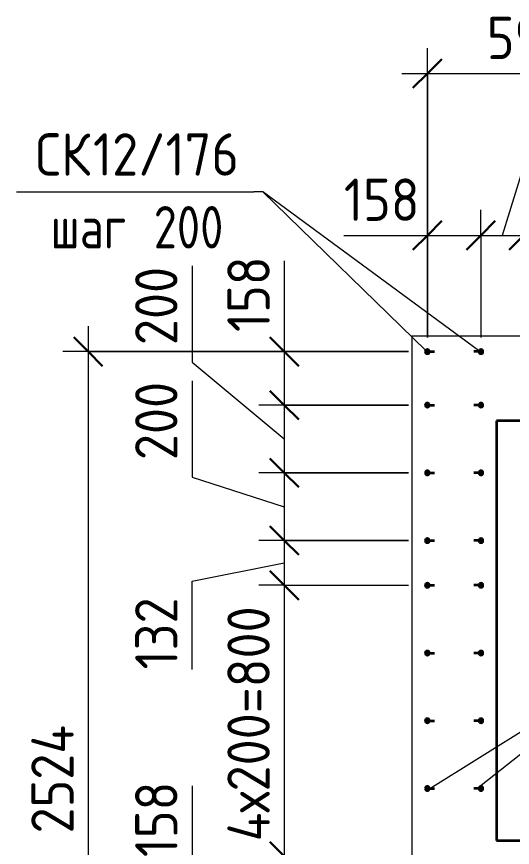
# Model space of a CAD drawing. Header units: millimetres. Extents: x 677 to 38046, y -1785 to 52249.
# Drawn here: x 1194 to 2657, y 49455 to 51908 of the extents above; entities that cross this region are included whole.
import ezdxf

# ---------------------------------------------------------------- set-up
doc = ezdxf.new("R2010")
doc.units = ezdxf.units.MM
doc.linetypes.add('01 Штриховая _4 мм_', pattern=[6, 3.5, -2.5])
for name, color, linetype, lineweight in [('AA_Dim', 7, 'Continuous', 9), ('AA_Dim-50', 7, 'Continuous', 9), ('AA_Linii', 7, 'Continuous', 9), ('AA_Vinoska', 7, 'Continuous', 9), ('AF_Perekritie', 7, 'Continuous', 60), ('AF_Perekritie_Опалубка', 253, 'Continuous', 20), ('AF_Stena_Опалубка', 253, 'Continuous', 20), ('KR_Armatura', 7, 'Continuous', 20), ('KR_Armatura_Tonkie', 7, 'Continuous', 20), ('KR_Fundament', 7, 'Continuous', 20)]:
    doc.layers.add(name, color=color, linetype=linetype, lineweight=lineweight)
doc.styles.add('ISOCPEUR_1', font='isocpeur.TTF', dxfattribs={"width": 0.9, "height": 125})
doc.styles.add('ISOCPEUR_2', font='isocpeur.TTF', dxfattribs={"width": 0.8, "height": 125})
doc.dimstyles.new('00_Точн_3_знака__прозр_', dxfattribs={"dimscale": 304.8, "dimtxt": 125.344371, "dimasz": 0.278871, "dimexe": 0.246063, "dimexo": 0.164042, "dimgap": 0.016404, "dimtad": 1, "dimdec": 3, "dimrnd": 0.001, "dimdsep": 46, "dimtxsty": 'ISOCPEUR_1', "dimblk1": 'OBLIQUE', "dimblk2": 'OBLIQUE', "dimsah": 1, "dimcen": 0.09, "dimdle": 0.246063, "dimazin": 0, "dimtfac": 1, "dimtdec": 4, "dimtix": 1, "dimtmove": 0, "dimatfit": 3, "dimfxl": 1, "dimtvp": 1, "dimtolj": 1, "dimtzin": 0, "dimlwd": 18, "dimlwe": 18, "dimarcsym": 2})
doc.dimstyles.new('00_Точн_3_знака__прозр__1', dxfattribs={"dimscale": 304.8, "dimtxt": 125.344371, "dimasz": 0.278871, "dimexe": 0.246063, "dimexo": 0.164042, "dimgap": 0.016404, "dimtad": 1, "dimdec": 3, "dimrnd": 0.001, "dimdsep": 46, "dimtxsty": 'ISOCPEUR_1', "dimblk1": 'OBLIQUE', "dimblk2": 'OBLIQUE', "dimsah": 1, "dimcen": 0.09, "dimdle": 0.246063, "dimazin": 0, "dimtfac": 1, "dimtdec": 4, "dimtix": 1, "dimtmove": 1, "dimatfit": 3, "dimfxl": 1, "dimtvp": 1, "dimtolj": 1, "dimtzin": 0, "dimlwd": 18, "dimlwe": 18, "dimarcsym": 2})

# ---------------------------------------------------------------- blocks, each defined once
blk = doc.blocks.new('Грунт - Грунт-3689481-Схема расположения выпусков фундаментной плиты на отм_-0_890 входной группы в осях 1_1-3_1_Д_1-Ж_1')
at = {"layer": 'AF_Perekritie', "lineweight": 35}
for p, q in [((5510.1, 50715), (2610.1, 50715)), ((2610.1, 50715), (2610.1, 49475)), ((2610.1, 49475), (2960.1, 49475))]:
    blk.add_line(p, q, dxfattribs=at)
blk = doc.blocks.new('351_Ряд стержней П переменный шаг _НесАрм_РабПлоск_ - Тип 1-3832889-Схема расположения выпусков фундаментной плиты на отм_-0_890 входной группы в осях 1_1-3_1_Д_1-Ж_1')
at = {"layer": 'KR_Armatura_Tonkie', "lineweight": 35}
for points in [[(-6, 639), (-3, 639.8), (-1.5, 641.2), (-0.2, 643.4), (0, 645), (-0.8, 648), (-1.8, 649.2), (-4.4, 650.8), (-7.6, 650.8), (-10.2, 649.2), (-11.8, 646.6), (-12, 645), (-10.4, 641.2), (-9, 639.8)], [(152, 639), (153.6, 639.2), (156.2, 640.8), (157.8, 643.4), (157.8, 646.6), (156.2, 649.2), (153.6, 650.8), (150.4, 650.8), (149, 650.2), (146.8, 648), (146.2, 646.6), (146.2, 643.4), (147.6, 641.2), (149, 639.8), (150.8, 639.2)], [(-6, 481), (-3, 481.8), (-1.8, 482.8), (-0.2, 485.4), (0, 487), (-0.8, 490), (-1.8, 491.2), (-4.4, 492.8), (-7.6, 492.8), (-10.2, 491.2), (-11.8, 488.6), (-12, 487), (-11.2, 484), (-9, 481.8)], [(152, 481), (153.6, 481.2), (156.2, 482.8), (157.8, 485.4), (157.8, 488.6), (156.2, 491.2), (153.6, 492.8), (150.4, 492.8), (149, 492.2), (146.8, 490), (146.2, 488.6), (146.2, 485.4), (146.8, 484), (149, 481.8), (150.8, 481.2)], [(-6, 281), (-3, 281.8), (-1.8, 282.8), (-0.2, 285.4), (0, 287), (-0.8, 290), (-1.8, 291.2), (-4.4, 292.8), (-7.6, 292.8), (-10.2, 291.2), (-11.8, 288.6), (-12, 287), (-11.2, 284), (-9, 281.8)], [(152, 281), (153.6, 281.2), (156.2, 282.8), (157.8, 285.4), (157.8, 288.6), (156.2, 291.2), (153.6, 292.8), (150.4, 292.8), (149, 292.2), (146.8, 290), (146.2, 288.6), (146.2, 285.4), (146.8, 284), (149, 281.8), (150.8, 281.2)], [(-6, 81), (-3, 81.8), (-1.8, 82.8), (-0.2, 85.4), (0, 87), (-0.8, 90), (-1.8, 91.2), (-4.4, 92.8), (-7.6, 92.8), (-10.2, 91.2), (-11.8, 88.6), (-12, 87), (-11.2, 84), (-9, 81.8)], [(152, 81), (153.6, 81.2), (156.2, 82.8), (157.8, 85.4), (157.8, 88.6), (156.2, 91.2), (153.6, 92.8), (150.4, 92.8), (149, 92.2), (146.8, 90), (146.2, 88.6), (146.2, 85.4), (146.8, 84), (149, 81.8), (150.8, 81.2)], [(-6, -51), (-3, -50.2), (-1.8, -49.2), (-0.2, -46.3), (0, -45), (-0.8, -42), (-1.8, -40.8), (-4.4, -39.2), (-7.6, -39.2), (-10.2, -40.8), (-11.8, -43.4), (-11.7, -46.3), (-11.2, -48), (-9, -50.2)], [(152, -51), (153.6, -50.8), (156.2, -49.2), (157.8, -46.6), (157.8, -43.4), (156.2, -40.8), (153.6, -39.2), (150.4, -39.2), (149, -39.8), (146.8, -42), (146.2, -43.4), (146.2, -46.6), (146.8, -48), (149, -50.2), (150.8, -50.8)], [(-6, -251), (-3, -250.2), (-1.3, -248.5), (-0.2, -246.6), (0, -245), (-0.8, -242), (-1.8, -240.8), (-4.4, -239.2), (-7.6, -239.2), (-10.2, -240.8), (-11.8, -243.4), (-12, -245), (-10.7, -248.5), (-9, -250.2)], [(152, -251), (153.6, -250.8), (156.2, -249.2), (157.8, -246.6), (157.8, -243.4), (156.2, -240.8), (153.6, -239.2), (150.4, -239.2), (149, -239.8), (146.8, -242), (146.2, -243.4), (146.2, -246.6), (147.3, -248.5), (149, -250.2), (150.8, -250.8)], [(-6, -451), (-3, -450.2), (-1.8, -449.2), (-0.2, -446.6), (0, -445), (-0.8, -442), (-1.8, -440.8), (-4.4, -439.2), (-7.6, -439.2), (-10.2, -440.8), (-11.8, -443.4), (-12, -445), (-11.2, -448), (-9, -450.2), (-7.1, -450.7)], [(152, -451), (153.6, -450.8), (156.2, -449.2), (157.8, -446.6), (157.8, -443.4), (156.2, -440.8), (153.6, -439.2), (150.4, -439.2), (149, -439.8), (146.8, -442), (146.2, -443.4), (146.2, -446.6), (146.8, -448), (150.2, -450.7), (150.8, -450.8)], [(-6, -651), (-3, -650.2), (-1.8, -649.2), (-0.2, -646.6), (0, -645), (-0.8, -642), (-1.8, -640.8), (-4.4, -639.2), (-7.6, -639.2), (-10.2, -640.8), (-11.8, -643.4), (-12, -645), (-11.2, -648), (-9, -650.2)], [(152, -651), (153.6, -650.8), (156.2, -649.2), (157.8, -646.6), (157.8, -643.4), (156.2, -640.8), (153.6, -639.2), (150.4, -639.2), (149, -639.8), (146.8, -642), (146.2, -643.4), (146.2, -646.6), (146.8, -648), (149, -650.2), (150.8, -650.8)]]:
    blk.add_hatch(color=256, dxfattribs=at).paths.add_polyline_path(points)
at = {"layer": 'KR_Armatura'}
for centre in [(-6, 645), (152, 645), (-6, 487), (152, 487), (-6, 287), (152, 287), (-6, 87), (152, 87), (-6, -45), (152, -45), (-6, -245), (152, -245), (-6, -445), (152, -445), (-6, -645), (152, -645)]:
    blk.add_circle(centre, 6, dxfattribs=at)
at = {"layer": 'KR_Armatura_Tonkie', "lineweight": 35}
for p, q in [((0, 645), (15, 645)), ((146, 645), (131, 645)), ((0, 487), (15, 487)), ((146, 487), (131, 487)), ((0, 287), (15, 287)), ((146, 287), (131, 287)), ((0, 87), (15, 87)), ((146, 87), (131, 87)), ((0, -45), (15, -45)), ((146, -45), (131, -45)), ((0, -245), (15, -245)), ((146, -245), (131, -245)), ((0, -445), (15, -445)), ((146, -445), (131, -445)), ((0, -645), (15, -645)), ((146, -645), (131, -645))]:
    blk.add_line(p, q, dxfattribs=at)
for centre, start, end in [((-6, 645), 360, 180), ((-6, 645), 180, 0), ((152, 645), 360, 180), ((152, 645), 180, 360), ((-6, 487), 360, 180), ((152, 487), 0, 180), ((-6, 487), 180, 0), ((152, 487), 180, 360), ((-6, 287), 360, 180), ((-6, 287), 180, 360), ((152, 287), 0, 180), ((152, 287), 180, 360), ((-6, 87), 360, 180), ((-6, 87), 180, 360), ((152, 87), 360, 180), ((152, 87), 180, 360), ((-6, -45), 360, 180), ((-6, -45), 180, 360), ((152, -45), 0, 180), ((152, -45), 180, 360), ((-6, -245), 360, 180), ((-6, -245), 180, 360), ((152, -245), 0, 180), ((152, -245), 180, 360), ((-6, -445), 360, 180), ((152, -445), 360, 180), ((-6, -445), 180, 0), ((152, -445), 180, 360), ((-6, -645), 360, 180), ((-6, -645), 180, 0), ((152, -645), 0, 180), ((152, -645), 180, 360)]:
    blk.add_arc(centre, 6, start, end, dxfattribs=at)
blk = doc.blocks.new('DIMBLOCK4-Схема расположения выпусков фундаментной плиты на отм_-0_890 входной группы в осях 1_1-3_1_Д_1-Ж_1')
at = {"layer": 'AA_Dim-50', "lineweight": 18}
for p, q in [((2406.1, 51262.2), (2406.1, 51337.2)), ((2564.1, 51262.2), (2564.1, 51337.2)), ((2690.1, 51262.2), (2690.1, 51337.2)), ((2159.9, 51262.2), (2420.4, 51262.2)), ((2331.1, 51262.2), (2564.1, 51262.2)), ((2406.1, 51262.2), (2406.1, 50961)), ((2420.4, 51262.2), (2485.1, 51262.2)), ((2564.1, 51262.2), (2564.1, 50961)), ((2690.1, 51262.2), (2690.1, 50975))]:
    blk.add_line(p, q, dxfattribs=at)
at = {"layer": 'AA_Dim-50', "lineweight": 30}
for p, q in [((2406.1, 51262.2), (2448.6, 51304.7)), ((2564.1, 51262.2), (2606.6, 51304.7)), ((2690.1, 51262.2), (2732.6, 51304.7)), ((2406.1, 51262.2), (2363.6, 51219.7)), ((2564.1, 51262.2), (2521.6, 51219.7)), ((2690.1, 51262.2), (2647.6, 51219.7))]:
    blk.add_line(p, q, dxfattribs=at)
at = {"layer": 'AA_Dim-50', "color": 0, "lineweight": 18, "insert": (2159.9, 51430), "char_height": 125, "width": 252.581, "attachment_point": 1, "line_spacing_factor": 1.135194, "style": 'ISOCPEUR_1'}
blk.add_mtext('158', dxfattribs=at)
blk = doc.blocks.new('_None')
blk = doc.blocks.new('DIMBLOCK5-Схема расположения выпусков фундаментной плиты на отм_-0_890 входной группы в осях 1_1-3_1_Д_1-Ж_1')
at = {"layer": 'AA_Dim-50', "lineweight": 18}
for p, q in [((2699.8, 51497.4), (2627.1, 51262.2)), ((2960.2, 51497.4), (2699.8, 51497.4)), ((2564.1, 51262.2), (2564.1, 51337.2)), ((2690.1, 51262.2), (2690.1, 51337.2)), ((2564.1, 51262.2), (2690.1, 51262.2)), ((2564.1, 51262.2), (2564.1, 50961)), ((2690.1, 51262.2), (2690.1, 50975))]:
    blk.add_line(p, q, dxfattribs=at)
at = {"layer": 'AA_Dim-50', "lineweight": 30}
for p, q in [((2564.1, 51262.2), (2606.6, 51304.7)), ((2690.1, 51262.2), (2732.6, 51304.7)), ((2564.1, 51262.2), (2521.6, 51219.7)), ((2690.1, 51262.2), (2647.6, 51219.7))]:
    blk.add_line(p, q, dxfattribs=at)
at = {"layer": 'AA_Dim-50', "color": 0, "lineweight": 18, "insert": (2749.8, 51665.3), "char_height": 125, "width": 252.581, "attachment_point": 1, "line_spacing_factor": 1.135194, "style": 'ISOCPEUR_1'}
blk.add_mtext('126', dxfattribs=at)
blk = doc.blocks.new('DIMBLOCK6-Схема расположения выпусков фундаментной плиты на отм_-0_890 входной группы в осях 1_1-3_1_Д_1-Ж_1')
at = {"layer": 'AA_Dim-50', "lineweight": 18}
for p, q in [((2690.1, 51262.2), (2690.1, 51337.2)), ((3890.1, 51262.2), (3890.1, 51337.2)), ((4030.1, 51262.2), (4030.1, 51337.2)), ((2690.1, 51262.2), (3890.1, 51262.2)), ((2690.1, 51262.2), (2690.1, 50975)), ((3890.1, 51262.2), (3890.1, 50975)), ((4030.1, 51262.2), (4030.1, 50975))]:
    blk.add_line(p, q, dxfattribs=at)
at = {"layer": 'AA_Dim-50', "lineweight": 30}
for p, q in [((2690.1, 51262.2), (2732.6, 51304.7)), ((3890.1, 51262.2), (3932.6, 51304.7)), ((4030.1, 51262.2), (4072.6, 51304.7)), ((2690.1, 51262.2), (2647.6, 51219.7)), ((3890.1, 51262.2), (3847.6, 51219.7)), ((4030.1, 51262.2), (3987.6, 51219.7))]:
    blk.add_line(p, q, dxfattribs=at)
at = {"layer": 'AA_Dim-50', "color": 0, "lineweight": 18, "insert": (2911.7, 51430), "char_height": 125, "width": 908.155, "attachment_point": 1, "line_spacing_factor": 1.135194, "style": 'ISOCPEUR_1'}
blk.add_mtext('6х200=1200', dxfattribs=at)
blk = doc.blocks.new('DIMBLOCK12-Схема расположения выпусков фундаментной плиты на отм_-0_890 входной группы в осях 1_1-3_1_Д_1-Ж_1')
at = {"layer": 'AA_Dim-50', "lineweight": 18}
for p, q in [((1983.9, 50436), (1983.9, 50229)), ((1983.9, 50361), (1908.9, 50361)), ((1983.9, 50361), (2350.1, 50361)), ((1711.6, 50241.2), (1983.9, 50295)), ((1711.6, 49980.7), (1711.6, 50241.2)), ((1983.9, 50229), (1908.9, 50229)), ((1983.9, 50229), (2350.1, 50229))]:
    blk.add_line(p, q, dxfattribs=at)
at = {"layer": 'AA_Dim-50', "lineweight": 30}
for p, q in [((1983.9, 50361), (1941.4, 50403.5)), ((1983.9, 50361), (2026.4, 50318.5)), ((1983.9, 50229), (1941.4, 50271.5)), ((1983.9, 50229), (2026.4, 50186.5))]:
    blk.add_line(p, q, dxfattribs=at)
at = {"layer": 'AA_Dim-50', "color": 0, "lineweight": 18, "insert": (1543.8, 49980.7), "char_height": 125, "width": 252.581, "attachment_point": 1, "rotation": 90, "line_spacing_factor": 1.135194, "style": 'ISOCPEUR_1'}
blk.add_mtext('132', dxfattribs=at)
blk = doc.blocks.new('DIMBLOCK13-Схема расположения выпусков фундаментной плиты на отм_-0_890 входной группы в осях 1_1-3_1_Д_1-Ж_1')
at = {"layer": 'AA_Dim-50', "lineweight": 30}
for p, q in [((1983.9, 50229), (1941.4, 50271.5)), ((1983.9, 50229), (2026.4, 50186.5)), ((1983.9, 49429), (1941.4, 49471.5)), ((1983.9, 49429), (2026.4, 49386.5)), ((1983.9, 49271), (1941.4, 49313.5)), ((1983.9, 49271), (2026.4, 49228.5))]:
    blk.add_line(p, q, dxfattribs=at)
at = {"layer": 'AA_Dim-50', "lineweight": 18}
for p, q in [((1983.9, 50229), (1908.9, 50229)), ((1983.9, 50229), (1983.9, 49429)), ((1983.9, 50229), (2350.1, 50229)), ((1983.9, 49429), (1908.9, 49429)), ((1983.9, 49429), (2350.1, 49429)), ((1983.9, 49271), (1908.9, 49271)), ((1983.9, 49271), (2350.1, 49271))]:
    blk.add_line(p, q, dxfattribs=at)
at = {"layer": 'AA_Dim-50', "color": 0, "lineweight": 18, "insert": (1816, 49473.1), "char_height": 125, "width": 854.234, "attachment_point": 1, "rotation": 90, "line_spacing_factor": 1.135194, "style": 'ISOCPEUR_1'}
blk.add_mtext('4х200=800', dxfattribs=at)
blk = doc.blocks.new('DIMBLOCK14-Схема расположения выпусков фундаментной плиты на отм_-0_890 входной группы в осях 1_1-3_1_Д_1-Ж_1')
at = {"layer": 'AA_Dim-50', "lineweight": 18}
for p, q in [((1711.6, 49636.6), (1711.6, 49376.1)), ((1983.9, 49429), (1908.9, 49429)), ((1983.9, 49429), (1983.9, 49271)), ((1983.9, 49429), (2350.1, 49429)), ((1711.6, 49376.1), (1983.9, 49350)), ((1983.9, 49271), (1908.9, 49271)), ((1983.9, 49271), (2350.1, 49271))]:
    blk.add_line(p, q, dxfattribs=at)
at = {"layer": 'AA_Dim-50', "lineweight": 30}
for p, q in [((1983.9, 49429), (1941.4, 49471.5)), ((1983.9, 49429), (2026.4, 49386.5)), ((1983.9, 49271), (1941.4, 49313.5)), ((1983.9, 49271), (2026.4, 49228.5))]:
    blk.add_line(p, q, dxfattribs=at)
at = {"layer": 'AA_Dim-50', "color": 0, "lineweight": 18, "insert": (1543.8, 49426.1), "char_height": 125, "width": 252.581, "attachment_point": 1, "rotation": 90, "line_spacing_factor": 1.135194, "style": 'ISOCPEUR_1'}
blk.add_mtext('158', dxfattribs=at)
blk = doc.blocks.new('DIMBLOCK16-Схема расположения выпусков фундаментной плиты на отм_-0_890 входной группы в осях 1_1-3_1_Д_1-Ж_1')
at = {"layer": 'AA_Dim-50', "lineweight": 18}
for p, q in [((1405.3, 50994), (1405.3, 48395)), ((2350.1, 50919), (1330.3, 50919)), ((1405.3, 50919), (2350.1, 50919)), ((1415.4, 48395), (1330.3, 48395)), ((1405.3, 48395), (1415.4, 48395))]:
    blk.add_line(p, q, dxfattribs=at)
at = {"layer": 'AA_Dim-50', "lineweight": 30}
for p, q in [((1405.3, 50919), (1362.8, 50961.5)), ((1405.3, 50919), (1447.8, 50876.5)), ((1405.3, 48395), (1362.8, 48437.5)), ((1405.3, 48395), (1447.8, 48352.5))]:
    blk.add_line(p, q, dxfattribs=at)
at = {"layer": 'AA_Dim-50', "color": 0, "lineweight": 18, "insert": (1237.4, 49496.2), "char_height": 125, "width": 385.966, "attachment_point": 1, "rotation": 90, "line_spacing_factor": 1.135194, "style": 'ISOCPEUR_1'}
blk.add_mtext('2524', dxfattribs=at)
blk = doc.blocks.new('_Oblique')
at = {"color": 0, "linetype": 'ByBlock', "lineweight": -2}
blk.add_line((-0.5, -0.5), (0.5, 0.5), dxfattribs=at)
blk = doc.blocks.new('DIMBLOCK18-Схема расположения выпусков фундаментной плиты на отм_-0_890 входной группы в осях 1_1-3_1_Д_1-Ж_1')
at = {"layer": 'AA_Dim-50', "lineweight": 18}
for p, q in [((2406.1, 50961), (2406.1, 51814.9)), ((2331.1, 51739.9), (3000.1, 51739.9)), ((2406.1, 51739.9), (2406.1, 50961)), ((3000.1, 51750), (3000.1, 51664.9)), ((3000.1, 51739.9), (3000.1, 51750))]:
    blk.add_line(p, q, dxfattribs=at)
at = {"layer": 'AA_Dim-50', "lineweight": 30}
for p, q in [((2406.1, 51739.9), (2448.6, 51782.4)), ((3000.1, 51739.9), (3042.6, 51782.4)), ((2406.1, 51739.9), (2363.6, 51697.4)), ((3000.1, 51739.9), (2957.6, 51697.4))]:
    blk.add_line(p, q, dxfattribs=at)
at = {"layer": 'AA_Dim-50', "color": 0, "lineweight": 18, "insert": (2581.3, 51907.7), "char_height": 125, "width": 292.313, "attachment_point": 1, "line_spacing_factor": 1.135194, "style": 'ISOCPEUR_1'}
blk.add_mtext('594', dxfattribs=at)
blk = doc.blocks.new('DIMBLOCK24-Схема расположения выпусков фундаментной плиты на отм_-0_890 входной группы в осях 1_1-3_1_Д_1-Ж_1')
at = {"layer": 'AA_Dim-50', "lineweight": 18}
for p, q in [((1983.9, 51187.4), (1983.9, 50926.9)), ((1983.9, 50994), (1983.9, 50761)), ((1983.9, 50926.9), (1983.9, 50840)), ((2350.1, 50919), (1908.9, 50919)), ((1983.9, 50919), (2350.1, 50919)), ((2350.1, 50761), (1908.9, 50761)), ((1983.9, 50761), (2350.1, 50761))]:
    blk.add_line(p, q, dxfattribs=at)
at = {"layer": 'AA_Dim-50', "lineweight": 30}
for p, q in [((1983.9, 50919), (1941.4, 50961.5)), ((1983.9, 50919), (2026.4, 50876.5)), ((1983.9, 50761), (1941.4, 50803.5)), ((1983.9, 50761), (2026.4, 50718.5))]:
    blk.add_line(p, q, dxfattribs=at)
at = {"layer": 'AA_Dim-50', "color": 0, "lineweight": 18, "insert": (1816, 50976.9), "char_height": 125, "width": 252.581, "attachment_point": 1, "rotation": 90, "line_spacing_factor": 1.135194, "style": 'ISOCPEUR_1'}
blk.add_mtext('158', dxfattribs=at)
blk = doc.blocks.new('DIMBLOCK25-Схема расположения выпусков фундаментной плиты на отм_-0_890 входной группы в осях 1_1-3_1_Д_1-Ж_1')
at = {"layer": 'AA_Dim-50', "lineweight": 18}
for p, q in [((1711.6, 51172.4), (1711.6, 50888.3)), ((1711.6, 50888.3), (1983.9, 50661)), ((2350.1, 50761), (1908.9, 50761)), ((1983.9, 50761), (1983.9, 50561)), ((1983.9, 50761), (2350.1, 50761)), ((2350.1, 50561), (1908.9, 50561)), ((1983.9, 50561), (2350.1, 50561))]:
    blk.add_line(p, q, dxfattribs=at)
at = {"layer": 'AA_Dim-50', "lineweight": 30}
for p, q in [((1983.9, 50761), (1941.4, 50803.5)), ((1983.9, 50761), (2026.4, 50718.5)), ((1983.9, 50561), (1941.4, 50603.5)), ((1983.9, 50561), (2026.4, 50518.5))]:
    blk.add_line(p, q, dxfattribs=at)
at = {"layer": 'AA_Dim-50', "color": 0, "lineweight": 18, "insert": (1543.8, 50938.3), "char_height": 125, "width": 280.961, "attachment_point": 1, "rotation": 90, "line_spacing_factor": 1.135194, "style": 'ISOCPEUR_1'}
blk.add_mtext('200', dxfattribs=at)
blk = doc.blocks.new('DIMBLOCK26-Схема расположения выпусков фундаментной плиты на отм_-0_890 входной группы в осях 1_1-3_1_Д_1-Ж_1')
at = {"layer": 'AA_Dim-50', "lineweight": 18}
for p, q in [((1711.6, 50832.8), (1711.6, 50548.7)), ((2350.1, 50561), (1908.9, 50561)), ((1983.9, 50561), (1983.9, 50286)), ((1983.9, 50561), (2350.1, 50561)), ((1711.6, 50548.7), (1983.9, 50461)), ((2350.1, 50361), (1908.9, 50361)), ((1983.9, 50361), (2350.1, 50361))]:
    blk.add_line(p, q, dxfattribs=at)
at = {"layer": 'AA_Dim-50', "lineweight": 30}
for p, q in [((1983.9, 50561), (1941.4, 50603.5)), ((1983.9, 50561), (2026.4, 50518.5)), ((1983.9, 50361), (1941.4, 50403.5)), ((1983.9, 50361), (2026.4, 50318.5))]:
    blk.add_line(p, q, dxfattribs=at)
at = {"layer": 'AA_Dim-50', "color": 0, "lineweight": 18, "insert": (1543.8, 50598.7), "char_height": 125, "width": 280.961, "attachment_point": 1, "rotation": 90, "line_spacing_factor": 1.135194, "style": 'ISOCPEUR_1'}
blk.add_mtext('200', dxfattribs=at)
blk = doc.blocks.new('042_М_Арматуры - Диам длина поз _ Шаг-2260295-Схема расположения выпусков фундаментной плиты на отм_-0_890 входной группы в осях 1_1-3_1_Д_1-Ж_1')
at = {"layer": 'AA_Vinoska'}
blk.add_line((-7, 0), (7, 0), dxfattribs=at)

msp = doc.modelspace()

# ---------------------------------------------------------------- linework, layer by layer
at = {"layer": 'AA_Linii', "lineweight": 20}
msp.add_line((2650.0616, 50965), (2450.0616, 50965), dxfattribs=at)
at = {"layer": 'AA_Linii', "lineweight": 60}
for p, q in [((2406.0616, 50921), (2406.0616, 50911)), ((2564.0616, 50921), (2564.0616, 50911))]:
    msp.add_line(p, q, dxfattribs=at)
at = {"layer": 'AA_Vinoska'}
for p, q in [((1920.7831, 51391.1862), (1894.1231, 51391.1862)), ((1920.7831, 51391.1862), (1894.1231, 51391.1862)), ((2401.6619, 50922.4075), (1920.7831, 51391.1862)), ((2557.2467, 50922.4075), (1920.7831, 51391.1862)), ((2405.7932, 49624.1919), (3083.8612, 50048.5676)), ((2564.7314, 49638.9528), (3083.8612, 50048.5676))]:
    msp.add_line(p, q, dxfattribs=at)
at = {"layer": 'AF_Stena_Опалубка', "linetype": '01 Штриховая _4 мм_'}
for p, q in [((2610.0616, 50965), (2360.0616, 50965)), ((2360.0616, 50965), (2360.0616, 49475)), ((5510.0616, 50965), (2610.0616, 50965)), ((2610.0616, 49475), (2610.0616, 50715)), ((2610.0616, 50715), (5510.0616, 50715)), ((2360.0616, 49475), (2360.0616, 46395)), ((2960.0616, 49475), (2610.0616, 49475))]:
    msp.add_line(p, q, dxfattribs=at)
at = {"layer": 'KR_Fundament'}
for p, q in [((5510.0616, 50965), (2360.0616, 50965)), ((2360.0616, 50965), (2360.0616, 46145))]:
    msp.add_line(p, q, dxfattribs=at)

# ---------------------------------------------------------------- block references
at = {"layer": 'AA_Vinoska', "xscale": 49.99999999999998, "yscale": 49.99999999999998, "zscale": 49.99999999999998}
msp.add_blockref('042_М_Арматуры - Диам длина поз _ Шаг-2260295-Схема расположения выпусков фундаментной плиты на отм_-0_890 входной группы в осях 1_1-3_1_Д_1-Ж_1', (1544.1231, 51391.1862), dxfattribs=at)
msp.add_blockref('042_М_Арматуры - Диам длина поз _ Шаг-2260295-Схема расположения выпусков фундаментной плиты на отм_-0_890 входной группы в осях 1_1-3_1_Д_1-Ж_1', (1544.1231, 51391.1862), dxfattribs=at)
at = {"layer": 'AF_Perekritie_Опалубка', "lineweight": 35}
msp.add_blockref('Грунт - Грунт-3689481-Схема расположения выпусков фундаментной плиты на отм_-0_890 входной группы в осях 1_1-3_1_Д_1-Ж_1', (0, 0), dxfattribs=at)
at = {"layer": 'KR_Armatura_Tonkie', "lineweight": 35}
msp.add_blockref('351_Ряд стержней П переменный шаг _НесАрм_РабПлоск_ - Тип 1-3832889-Схема расположения выпусков фундаментной плиты на отм_-0_890 входной группы в осях 1_1-3_1_Д_1-Ж_1', (2412.0616, 50274), dxfattribs=at)

# ---------------------------------------------------------------- texts
at = {"layer": 'AA_Vinoska', "char_height": 125, "attachment_point": 1}
for s, insert, width, style in [('СК', (1249.8551, 51563.6987), 205.632844, 'ISOCPEUR_1'), ('СК', (1249.8551, 51563.6987), 205.632844, 'ISOCPEUR_1'), ('12/176', (1419.5191, 51563.6987), 526.708687, 'ISOCPEUR_1'), ('12/176', (1419.5191, 51563.6987), 526.708687, 'ISOCPEUR_1'), (' 200', (1534.9759, 51348.746), 333.502, 'ISOCPEUR_2'), (' 200', (1534.9759, 51348.746), 333.502, 'ISOCPEUR_2'), ('шаг', (1294.2051, 51348.746), 291.81425, 'ISOCPEUR_2'), ('шаг', (1294.2051, 51348.746), 291.81425, 'ISOCPEUR_2')]:
    msp.add_mtext(s, dxfattribs=dict(at, insert=insert, width=width, style=style))

# ---------------------------------------------------------------- dimensions: what is measured, and where the dimension line sits
at = {"layer": 'AA_Dim', "lineweight": 18}
dim = msp.add_linear_dim(base=(3000.0616, 51739.8987), p1=(2406.0616, 50911), p2=(3000.0616, 51800.0028), dimstyle='00_Точн_3_знака__прозр_', override={"dimpost": '<>', "dimfxl": 1069.187539}, dxfattribs=at)
dim.commit()
dim.dimension.update_dxf_attribs({"geometry": 'DIMBLOCK18-Схема расположения выпусков фундаментной плиты на отм_-0_890 входной группы в осях 1_1-3_1_Д_1-Ж_1', "text_midpoint": (2703.0616, 51807.3987)})
for base, p1, p2, text, override, picture, middle in [((2690.0616, 51262.1833), (2564.0616, 50911), (2690.0616, 50925), '126', {"dimpost": '<>', "dimblk1": 'None', "dimblk2": 'None', "dimsah": 1, "dimfxl": 126.775392}, 'DIMBLOCK5-Схема расположения выпусков фундаментной плиты на отм_-0_890 входной группы в осях 1_1-3_1_Д_1-Ж_1', (2876.0561, 51581.9168)), ((2564.0616, 51262.1833), (2406.0616, 50911), (2564.0616, 50911), '158', {"dimpost": '<>', "dimblk1": 'None', "dimblk2": 'None', "dimsah": 1, "dimfxl": 158}, 'DIMBLOCK4-Схема расположения выпусков фундаментной плиты на отм_-0_890 входной группы в осях 1_1-3_1_Д_1-Ж_1', (2286.2257, 51346.6898))]:
    dim = msp.add_linear_dim(base=base, p1=p1, p2=p2, text=text, dimstyle='00_Точн_3_знака__прозр__1', override=override, dxfattribs=at)
    dim.commit()
    dim.dimension.update_dxf_attribs({"geometry": picture, "text_midpoint": middle, "dimtype": 160})
dim = msp.add_linear_dim(base=(3890.0616, 51262.1833), p1=(2690.0616, 50925), p2=(3890.0616, 50925), text='6х200=1200', dimstyle='00_Точн_3_знака__прозр_', override={"dimpost": '<>', "dimblk1": 'None', "dimblk2": 'None', "dimsah": 1, "dimfxl": 1200}, dxfattribs=at)
dim.commit()
dim.dimension.update_dxf_attribs({"geometry": 'DIMBLOCK6-Схема расположения выпусков фундаментной плиты на отм_-0_890 входной группы в осях 1_1-3_1_Д_1-Ж_1', "text_midpoint": (3290.0616, 51329.6833)})
for base, p1, p2, override, picture, middle in [((1983.8621, 50561), (2400.0616, 50761), (2400.0616, 50561), {"dimpost": '<>', "dimfxl": 200}, 'DIMBLOCK25-Схема расположения выпусков фундаментной плиты на отм_-0_890 входной группы в осях 1_1-3_1_Д_1-Ж_1', (1627.1023, 51078.7811)), ((1983.8621, 50761), (2400.0616, 50919), (2400.0616, 50761), {"dimpost": '<>', "dimfxl": 158}, 'DIMBLOCK24-Схема расположения выпусков фундаментной плиты на отм_-0_890 входной группы в осях 1_1-3_1_Д_1-Ж_1', (1899.3557, 51103.1972)), ((1983.8621, 50361), (2400.0616, 50561), (2400.0616, 50361), {"dimpost": '<>', "dimfxl": 200}, 'DIMBLOCK26-Схема расположения выпусков фундаментной плиты на отм_-0_890 входной группы в осях 1_1-3_1_Д_1-Ж_1', (1627.1023, 50739.169))]:
    dim = msp.add_linear_dim(base=base, p1=p1, p2=p2, angle=90, dimstyle='00_Точн_3_знака__прозр__1', override=override, dxfattribs=at)
    dim.commit()
    dim.dimension.update_dxf_attribs({"geometry": picture, "text_midpoint": middle, "dimtype": 160, "text_rotation": 90})
dim = msp.add_linear_dim(base=(1405.2554, 48395), p1=(2400.0616, 50919), p2=(1465.3595, 48395), angle=90, dimstyle='00_Точн_3_знака__прозр_', override={"dimpost": '<>', "dimfxl": 2691.513342}, dxfattribs=at)
dim.commit()
dim.dimension.update_dxf_attribs({"geometry": 'DIMBLOCK16-Схема расположения выпусков фундаментной плиты на отм_-0_890 входной группы в осях 1_1-3_1_Д_1-Ж_1', "text_midpoint": (1337.7554, 49657)})
for base, p1, p2, text, override, picture, middle in [((1983.8621, 50229), (2400.0616, 50361), (2400.0616, 50229), '132', {"dimpost": '<>', "dimblk1": 'None', "dimblk2": 'None', "dimsah": 1, "dimfxl": 132}, 'DIMBLOCK12-Схема расположения выпусков фундаментной плиты на отм_-0_890 входной группы в осях 1_1-3_1_Д_1-Ж_1', (1627.1023, 50107.0383)), ((1983.8621, 49271), (2400.0616, 49429), (2400.0616, 49271), '158', {"dimpost": '<>', "dimblk1": 'None', "dimblk2": 'None', "dimsah": 1, "dimfxl": 158}, 'DIMBLOCK14-Схема расположения выпусков фундаментной плиты на отм_-0_890 входной группы в осях 1_1-3_1_Д_1-Ж_1', (1627.1023, 49552.415))]:
    dim = msp.add_linear_dim(base=base, p1=p1, p2=p2, angle=90, text=text, dimstyle='00_Точн_3_знака__прозр__1', override=override, dxfattribs=at)
    dim.commit()
    dim.dimension.update_dxf_attribs({"geometry": picture, "text_midpoint": middle, "dimtype": 160, "text_rotation": 90})
dim = msp.add_linear_dim(base=(1983.8621, 49429), p1=(2400.0616, 50229), p2=(2400.0616, 49429), angle=90, text='4х200=800', dimstyle='00_Точн_3_знака__прозр_', override={"dimpost": '<>', "dimblk1": 'None', "dimblk2": 'None', "dimsah": 1, "dimfxl": 800}, dxfattribs=at)
dim.commit()
dim.dimension.update_dxf_attribs({"geometry": 'DIMBLOCK13-Схема расположения выпусков фундаментной плиты на отм_-0_890 входной группы в осях 1_1-3_1_Д_1-Ж_1', "text_midpoint": (1916.3621, 49829)})

doc.saveas('drawing.dxf')
